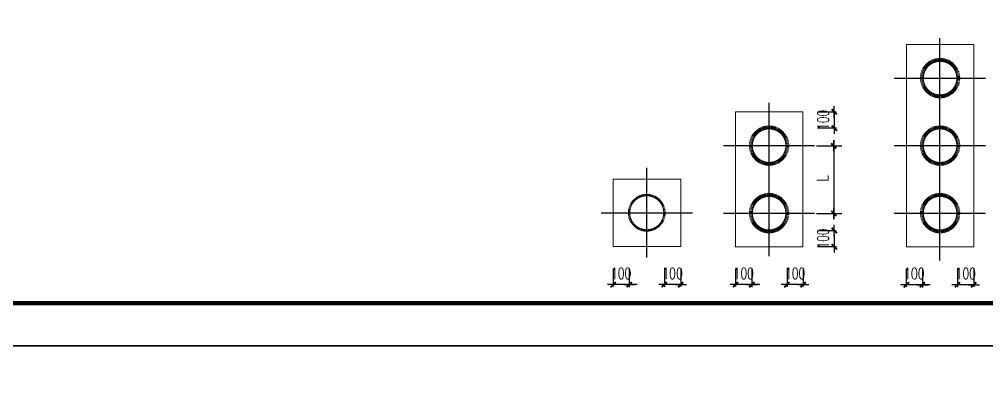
# Model space of a CAD drawing. Extents: x 3002737 to 4077523, y -995787 to -7267.
# Drawn here: x 3041366 to 3064054, y -758908 to -750526 of the extents above; entities that cross this region are included whole.
import ezdxf
from ezdxf.xclip import XClip

# ---------------------------------------------------------------- set-up
doc = ezdxf.new("R2010")
doc.units = 0
doc.header["$LTSCALE"] = 1000
doc.header["$MEASUREMENT"] = 0
doc.header["$XCLIPFRAME"] = 2
for name, pattern in [('CENTER', [50.8, 31.75, -6.35, 6.35, -6.35]), ('CONTINOUS', [0]), ('DOTE', [2.42, 2, -0.2, 0.02, -0.2])]:
    doc.linetypes.add(name, pattern=pattern)
doc.layers.get('0').update_dxf_attribs({"linetype": 'CONTINUOUS'})
doc.layers.get('Defpoints').update_dxf_attribs({"linetype": 'CONTINUOUS'})
for name, color, linetype in [('!!电气', 1, 'CONTINUOUS'), ('EQUIP', 3, 'CONTINUOUS'), ('人防尺寸', 8, 'CONTINUOUS'), ('照明平面导线层', 3, 'CONTINUOUS'), ('照明平面设备层', 2, 'CONTINUOUS')]:
    doc.layers.add(name, color=color, linetype=linetype)
for name, color, linetype, lineweight in [('DOTE', 19, 'DOTE', 9), ('PUB_TEXT', 7, 'CONTINUOUS', 20), ('图框', 147, 'CONTINUOUS', 20)]:
    doc.layers.add(name, color=color, linetype=linetype, lineweight=lineweight)
doc.layers.add('yichutu', color=7, linetype='CONTINUOUS', true_color=0xffffff, plot=False)
doc.styles.add('DIM_FONT', font='SIMPLEX', dxfattribs={"width": 0.7, "bigfont": 'GBCBIG'})

# ---------------------------------------------------------------- blocks, each defined once
blk = doc.blocks.new('A$C74D73064')
at = {"layer": 'DOTE', "color": 252}
for p, q in [((105680, 54519), (105680, 8149)), ((111130, 54519), (111130, 8149))]:
    blk.add_line(p, q, dxfattribs=at)
blk = doc.blocks.new('A$C1984283D')
ref = blk.add_blockref('A$C74D73064', (-94911, 6891))
XClip(ref).set_block_clipping_path([(104713.0339338902, 10073.5896271096), (158713.0208014316, 29573.5896259328)])
blk = doc.blocks.new('_DIMX')
blk.add_line((-150, 0), (150, 0))
at = {"const_width": 50}
blk.add_lwpolyline([(-70, -70), (70, 70)], dxfattribs=at)

msp = doc.modelspace()

# ---------------------------------------------------------------- linework, layer by layer
at = {"color": 0, "linetype": 'ByBlock'}
for p, q in [((3060480.8, -752694.4), (3060480.8, -753208.7)), ((3060468.3, -753480.1), (3060468.3, -755078.8)), ((3055857.3, -756749.3), (3055294.1, -756749.3)), ((3056877, -756749.3), (3056362.7, -756749.3)), ((3058730.8, -756749.3), (3058167.6, -756749.3)), ((3059750.4, -756749.3), (3059236.2, -756749.3)), ((3062732.2, -756752.7), (3062169, -756752.7)), ((3063751.9, -756752.7), (3063237.6, -756752.7))]:
    msp.add_line(p, q, dxfattribs=at)
for p, q in [((3060468.3, -753362.3), (3060468.3, -753626.3)), ((3060468.3, -754947.7), (3060468.3, -755211.7))]:
    msp.add_line(p, q)
at = {"const_width": 44}
for points in [[(3060406.7, -753432.7), (3060529.9, -753555.9)], [(3060406.7, -755018.1), (3060529.9, -755141.3)]]:
    msp.add_lwpolyline(points, dxfattribs=at)
at = {"layer": 'Defpoints', "color": 0, "linetype": 'ByBlock'}
for p in [(3060413.9, -752693.5), (3060468.3, -753494.3), (3060531.2, -753494.3), (3060531.2, -753494.3), (3060468.3, -755079.7), (3060531.2, -755079.7), (3060531.2, -755079.7), (3055293.2, -756682.4), (3055293.2, -756749.3), (3056085.1, -756682.4), (3056085.1, -756682.4), (3056085.1, -756749.3), (3056877.8, -756682.4), (3058166.7, -756682.4), (3058166.7, -756749.3), (3058958.6, -756682.4), (3058958.6, -756682.4), (3058958.6, -756749.3), (3059751.3, -756682.4), (3062168.1, -756685.8), (3062168.1, -756752.7), (3062960, -756685.8), (3062960, -756685.8), (3062960, -756752.7), (3063752.7, -756685.8)]:
    msp.add_point(p, dxfattribs=at)
at = {"layer": 'PUB_TEXT', "color": 7}
for p, q in [((3063754.8, -751113.1), (3062170.9, -751113.1)), ((3062170.9, -751113.1), (3062170.9, -755864.6)), ((3063754.8, -755864.6), (3063754.8, -751113.1)), ((3062640.6, -751671.2), (3062581.5, -751628.2)), ((3062653.3, -751654.8), (3062596.5, -751608.8)), ((3062666.8, -751639.1), (3062612.5, -751590.2)), ((3062681.2, -751624.1), (3062629.5, -751572.4)), ((3062696.2, -751609.9), (3062647.3, -751555.5)), ((3062712, -751596.5), (3062666, -751539.6)), ((3062728.5, -751583.9), (3062685.6, -751524.8)), ((3062745.7, -751572.2), (3062705.8, -751510.9)), ((3062763.4, -751561.4), (3062726.8, -751498.1)), ((3062781.6, -751551.6), (3062748.4, -751486.5)), ((3062800.4, -751542.7), (3062770.6, -751476)), ((3062819.5, -751534.9), (3062793.3, -751466.6)), ((3062839.1, -751528), (3062816.5, -751458.5)), ((3062859, -751522.2), (3062840.1, -751451.6)), ((3062879.2, -751517.4), (3062864, -751445.9)), ((3062899.6, -751513.7), (3062888.1, -751441.5)), ((3062920.1, -751511.1), (3062912.5, -751438.4)), ((3062940.8, -751509.5), (3062937, -751436.5)), ((3062961.5, -751509), (3062961.5, -751436)), ((3062982.2, -751509.7), (3062986.1, -751436.7)), ((3063002.9, -751511.4), (3063010.5, -751438.7)), ((3063023.4, -751514.1), (3063034.9, -751441.9)), ((3063043.8, -751518), (3063059, -751446.5)), ((3063064, -751522.9), (3063082.9, -751452.3)), ((3063083.8, -751528.8), (3063106.4, -751459.3)), ((3063103.3, -751535.8), (3063129.5, -751467.6)), ((3063122.5, -751543.8), (3063152.2, -751477)), ((3063141.1, -751552.8), (3063174.3, -751487.7)), ((3063159.3, -751562.8), (3063195.9, -751499.5)), ((3063177, -751573.6), (3063216.8, -751512.3)), ((3063194, -751585.4), (3063237, -751526.3)), ((3063210.4, -751598.1), (3063256.4, -751541.3)), ((3063226.1, -751611.6), (3063275, -751557.3)), ((3063241.1, -751626), (3063292.8, -751574.3)), ((3063255.3, -751641), (3063309.7, -751592.1)), ((3063268.7, -751656.8), (3063325.6, -751610.8)), ((3063281.3, -751673.3), (3063340.4, -751630.4)), ((3062566.5, -751862.3), (3062493.9, -751854.7)), ((3062569.3, -751841.8), (3062497.1, -751830.3)), ((3062573.2, -751821.4), (3062501.7, -751806.2)), ((3062578.1, -751801.2), (3062507.5, -751782.3)), ((3062584, -751781.4), (3062514.5, -751758.8)), ((3062591, -751761.9), (3062522.8, -751735.7)), ((3062599, -751742.7), (3062532.2, -751713)), ((3062608, -751724.1), (3062542.9, -751690.9)), ((3062618, -751705.9), (3062554.7, -751669.3)), ((3062628.8, -751688.2), (3062567.5, -751648.4)), ((3063293, -751690.5), (3063354.3, -751650.6)), ((3063303.8, -751708.2), (3063367.1, -751671.6)), ((3063313.6, -751726.4), (3063378.7, -751693.2)), ((3063322.5, -751745.2), (3063389.2, -751715.4)), ((3063330.3, -751764.3), (3063398.6, -751738.1)), ((3063337.2, -751783.9), (3063406.7, -751761.3)), ((3063343, -751803.8), (3063413.6, -751784.9)), ((3063347.8, -751824), (3063419.3, -751808.8)), ((3063351.5, -751844.4), (3063423.7, -751832.9)), ((3063354.1, -751864.9), (3063426.8, -751857.3)), ((3062564.2, -751903.7), (3062491.1, -751903.7)), ((3062564.7, -751924.4), (3062491.7, -751928.2)), ((3062564.9, -751883), (3062491.9, -751879.1)), ((3062566.3, -751945.1), (3062493.6, -751952.7)), ((3062568.9, -751965.6), (3062496.7, -751977.1)), ((3062572.6, -751986), (3062501.1, -752001.2)), ((3062577.4, -752006.2), (3062506.8, -752025.1)), ((3062583.2, -752026.1), (3062513.7, -752048.7)), ((3062590.1, -752045.7), (3062521.8, -752071.9)), ((3062597.9, -752064.8), (3062531.2, -752094.6)), ((3062606.8, -752083.6), (3062541.7, -752116.8)), ((3063321.4, -752067.3), (3063388.2, -752097)), ((3063329.4, -752048.1), (3063397.6, -752074.3)), ((3063336.4, -752028.6), (3063405.9, -752051.2)), ((3063342.3, -752008.8), (3063412.9, -752027.7)), ((3063347.2, -751988.6), (3063418.7, -752003.8)), ((3063351.1, -751968.2), (3063423.3, -751979.7)), ((3063353.8, -751947.7), (3063426.5, -751955.3)), ((3063355.5, -751927), (3063428.5, -751930.9)), ((3063355.7, -751885.6), (3063428.7, -751881.8)), ((3063356.2, -751906.3), (3063429.2, -751906.3)), ((3062616.6, -752101.8), (3062553.3, -752138.4)), ((3062627.4, -752119.5), (3062566.1, -752159.4)), ((3062639.1, -752136.7), (3062580, -752179.6)), ((3062651.6, -752153.2), (3062594.8, -752199.2)), ((3062665.1, -752169), (3062610.7, -752217.9)), ((3062679.3, -752184), (3062627.6, -752235.7)), ((3062694.3, -752198.4), (3062645.4, -752252.7)), ((3062710, -752211.9), (3062664, -752268.7)), ((3062726.4, -752224.6), (3062683.4, -752283.7)), ((3062743.4, -752236.4), (3062703.6, -752297.7)), ((3062761.1, -752247.2), (3062724.5, -752310.5)), ((3062779.3, -752257.2), (3062746.1, -752322.3)), ((3062797.9, -752266.2), (3062768.2, -752333)), ((3062817.1, -752274.2), (3062790.9, -752342.4)), ((3062836.6, -752281.2), (3062814, -752350.7)), ((3062856.4, -752287.1), (3062837.5, -752357.7)), ((3062876.6, -752292), (3062861.4, -752363.5)), ((3062896.9, -752295.9), (3062885.5, -752368.1)), ((3062917.5, -752298.7), (3062909.9, -752371.3)), ((3062938.2, -752300.3), (3062934.3, -752373.3)), ((3062958.9, -752301), (3062958.9, -752374.1)), ((3062979.6, -752300.5), (3062983.4, -752373.5)), ((3063000.3, -752298.9), (3063007.9, -752371.6)), ((3063020.8, -752296.3), (3063032.3, -752368.5)), ((3063041.2, -752292.6), (3063056.4, -752364.1)), ((3063061.4, -752287.8), (3063080.3, -752358.4)), ((3063081.3, -752282), (3063103.9, -752351.5)), ((3063100.9, -752275.1), (3063127.1, -752343.4)), ((3063120, -752267.3), (3063149.8, -752334)), ((3063138.8, -752258.4), (3063172, -752323.5)), ((3063157, -752248.6), (3063193.6, -752311.9)), ((3063174.7, -752237.8), (3063214.6, -752299.1)), ((3063191.9, -752226.1), (3063234.8, -752285.2)), ((3063208.4, -752213.6), (3063254.4, -752270.4)), ((3063224.2, -752200.1), (3063273.1, -752254.5)), ((3063239.2, -752185.9), (3063290.9, -752237.6)), ((3063253.6, -752170.9), (3063307.9, -752219.8)), ((3063267.1, -752155.2), (3063323.9, -752201.2)), ((3063279.8, -752138.8), (3063338.9, -752181.8)), ((3063291.6, -752121.8), (3063352.9, -752161.6)), ((3063302.4, -752104.1), (3063365.7, -752140.7)), ((3063312.4, -752085.9), (3063377.5, -752119.1)), ((3059744.7, -752698.5), (3058160.9, -752698.5)), ((3058160.9, -752698.5), (3058160.9, -755864.6)), ((3059744.7, -755864.6), (3059744.7, -752698.5)), ((3058630.6, -753255), (3058571.5, -753212.1)), ((3058643.3, -753238.6), (3058586.5, -753192.6)), ((3058656.8, -753222.9), (3058602.5, -753174)), ((3058671.1, -753207.9), (3058619.4, -753156.2)), ((3058686.2, -753193.7), (3058637.3, -753139.4)), ((3058702, -753180.3), (3058656, -753123.5)), ((3058718.5, -753167.7), (3058675.5, -753108.6)), ((3058735.6, -753156), (3058695.8, -753094.7)), ((3058753.3, -753145.3), (3058716.8, -753082)), ((3058771.6, -753135.4), (3058738.4, -753070.3)), ((3058790.3, -753126.6), (3058760.6, -753059.8)), ((3058809.5, -753118.7), (3058783.3, -753050.5)), ((3058829, -753111.8), (3058806.5, -753042.3)), ((3058848.9, -753106), (3058830, -753035.4)), ((3058869.1, -753101.3), (3058853.9, -753029.8)), ((3058889.5, -753097.5), (3058878.1, -753025.4)), ((3058910.1, -753094.9), (3058902.4, -753022.2)), ((3058930.7, -753093.4), (3058926.9, -753020.4)), ((3058951.5, -753092.9), (3058951.5, -753019.8)), ((3058972.2, -753093.5), (3058976, -753020.5)), ((3058992.9, -753095.2), (3059000.5, -753022.5)), ((3059013.4, -753098), (3059024.8, -753025.8)), ((3059033.8, -753101.8), (3059049, -753030.3)), ((3059053.9, -753106.7), (3059072.8, -753036.1)), ((3059073.8, -753112.7), (3059096.4, -753043.2)), ((3059093.3, -753119.7), (3059119.5, -753051.4)), ((3059112.4, -753127.6), (3059142.1, -753060.9)), ((3059131.1, -753136.6), (3059164.3, -753071.5)), ((3059149.3, -753146.6), (3059185.8, -753083.3)), ((3059166.9, -753157.5), (3059206.7, -753096.2)), ((3059184, -753169.3), (3059226.9, -753110.1)), ((3059200.4, -753182), (3059246.4, -753125.1)), ((3059216.1, -753195.5), (3059265, -753141.1)), ((3059231.1, -753209.8), (3059282.8, -753158.1)), ((3059245.3, -753224.9), (3059299.6, -753176)), ((3059258.7, -753240.7), (3059315.5, -753194.7)), ((3059271.3, -753257.2), (3059330.4, -753214.2)), ((3062640.6, -753255), (3062581.5, -753212.1)), ((3062653.3, -753238.6), (3062596.5, -753192.6)), ((3062666.8, -753222.9), (3062612.5, -753174)), ((3062681.1, -753207.9), (3062629.5, -753156.2)), ((3062696.2, -753193.7), (3062647.3, -753139.4)), ((3062712, -753180.3), (3062666, -753123.5)), ((3062728.5, -753167.7), (3062685.6, -753108.6)), ((3062745.7, -753156), (3062705.8, -753094.7)), ((3062763.4, -753145.3), (3062726.8, -753082)), ((3062781.6, -753135.4), (3062748.4, -753070.3)), ((3062800.4, -753126.6), (3062770.6, -753059.8)), ((3062819.5, -753118.7), (3062793.3, -753050.5)), ((3062839.1, -753111.9), (3062816.5, -753042.3)), ((3062859, -753106), (3062840.1, -753035.4)), ((3062879.2, -753101.3), (3062864, -753029.8)), ((3062899.6, -753097.5), (3062888.1, -753025.4)), ((3062920.1, -753094.9), (3062912.5, -753022.2)), ((3062940.8, -753093.4), (3062937, -753020.4)), ((3062961.5, -753092.9), (3062961.5, -753019.8)), ((3062982.2, -753093.5), (3062986.1, -753020.5)), ((3063002.9, -753095.2), (3063010.5, -753022.5)), ((3063023.4, -753098), (3063034.9, -753025.8)), ((3063043.8, -753101.8), (3063059, -753030.3)), ((3063064, -753106.7), (3063082.9, -753036.1)), ((3063083.8, -753112.7), (3063106.4, -753043.2)), ((3063103.3, -753119.7), (3063129.5, -753051.4)), ((3063122.5, -753127.7), (3063152.2, -753060.9)), ((3063141.1, -753136.6), (3063174.3, -753071.5)), ((3063159.3, -753146.6), (3063195.9, -753083.3)), ((3063177, -753157.5), (3063216.8, -753096.2)), ((3063194, -753169.3), (3063237, -753110.1)), ((3063210.4, -753182), (3063256.4, -753125.2)), ((3063226.1, -753195.5), (3063275, -753141.2)), ((3063241.1, -753209.8), (3063292.8, -753158.1)), ((3063255.3, -753224.9), (3063309.7, -753176)), ((3063268.7, -753240.7), (3063325.6, -753194.7)), ((3063281.3, -753257.2), (3063340.4, -753214.2)), ((3058556.5, -753446.1), (3058483.8, -753438.5)), ((3058559.3, -753425.6), (3058487.1, -753414.2)), ((3058563.1, -753405.2), (3058491.6, -753390)), ((3058568, -753385.1), (3058497.4, -753366.2)), ((3058574, -753365.2), (3058504.5, -753342.6)), ((3058581, -753345.7), (3058512.7, -753319.5)), ((3058589, -753326.6), (3058522.2, -753296.8)), ((3058597.9, -753307.9), (3058532.8, -753274.7)), ((3058607.9, -753289.7), (3058544.6, -753253.2)), ((3058618.8, -753272.1), (3058557.5, -753232.3)), ((3059282.9, -753274.3), (3059344.2, -753234.5)), ((3059293.7, -753292), (3059357, -753255.5)), ((3059303.5, -753310.3), (3059368.7, -753277.1)), ((3059312.4, -753329), (3059379.2, -753299.3)), ((3059320.3, -753348.2), (3059388.5, -753322)), ((3059327.1, -753367.7), (3059396.6, -753345.1)), ((3059333, -753387.6), (3059403.6, -753368.7)), ((3059337.7, -753407.8), (3059409.2, -753392.6)), ((3059341.4, -753428.2), (3059413.6, -753416.8)), ((3059344.1, -753448.8), (3059416.8, -753441.1)), ((3062566.5, -753446.1), (3062493.9, -753438.5)), ((3062569.3, -753425.6), (3062497.1, -753414.2)), ((3062573.2, -753405.2), (3062501.7, -753390)), ((3062578.1, -753385.1), (3062507.5, -753366.2)), ((3062584, -753365.2), (3062514.5, -753342.6)), ((3062591, -753345.7), (3062522.8, -753319.5)), ((3062599, -753326.6), (3062532.2, -753296.8)), ((3062608, -753307.9), (3062542.9, -753274.7)), ((3062618, -753289.7), (3062554.6, -753253.2)), ((3062628.8, -753272.1), (3062567.5, -753232.3)), ((3063293, -753274.3), (3063354.3, -753234.5)), ((3063303.8, -753292), (3063367.1, -753255.5)), ((3063313.6, -753310.3), (3063378.7, -753277.1)), ((3063322.5, -753329), (3063389.2, -753299.3)), ((3063330.3, -753348.2), (3063398.6, -753322)), ((3063337.2, -753367.7), (3063406.7, -753345.2)), ((3063343, -753387.6), (3063413.6, -753368.7)), ((3063347.8, -753407.8), (3063419.3, -753392.6)), ((3063351.5, -753428.2), (3063423.7, -753416.8)), ((3063354.1, -753448.8), (3063426.8, -753441.1)), ((3058554.2, -753487.5), (3058481.1, -753487.5)), ((3058554.7, -753508.2), (3058481.7, -753512.1)), ((3058554.8, -753466.8), (3058481.8, -753463)), ((3058556.2, -753528.9), (3058483.5, -753536.5)), ((3058558.9, -753549.5), (3058486.7, -753560.9)), ((3058562.6, -753569.9), (3058491.1, -753585.1)), ((3058567.3, -753590), (3058496.7, -753609)), ((3058573.2, -753609.9), (3058503.6, -753632.5)), ((3058580, -753629.5), (3058511.8, -753655.7)), ((3058587.9, -753648.7), (3058521.1, -753678.4)), ((3058596.7, -753667.4), (3058531.6, -753700.6)), ((3059302.3, -753669.8), (3059367.5, -753703)), ((3059311.3, -753651.1), (3059378.1, -753680.8)), ((3059319.3, -753632), (3059387.6, -753658.2)), ((3059326.3, -753612.5), (3059395.8, -753635)), ((3059332.3, -753592.6), (3059402.9, -753611.5)), ((3059337.2, -753572.5), (3059408.7, -753587.7)), ((3059341, -753552.1), (3059413.2, -753563.5)), ((3059343.8, -753531.5), (3059416.5, -753539.2)), ((3059345.5, -753510.9), (3059418.5, -753514.7)), ((3059345.6, -753469.4), (3059418.6, -753465.6)), ((3059346.1, -753490.2), (3059419.2, -753490.2)), ((3062564.2, -753487.5), (3062491.1, -753487.5)), ((3062564.7, -753508.2), (3062491.7, -753512.1)), ((3062564.9, -753466.8), (3062491.9, -753463)), ((3062566.3, -753528.9), (3062493.6, -753536.5)), ((3062568.9, -753549.5), (3062496.7, -753560.9)), ((3062572.6, -753569.9), (3062501.1, -753585.1)), ((3062577.4, -753590), (3062506.8, -753609)), ((3062583.2, -753609.9), (3062513.7, -753632.5)), ((3062590.1, -753629.5), (3062521.8, -753655.7)), ((3062597.9, -753648.7), (3062531.2, -753678.4)), ((3062606.8, -753667.4), (3062541.7, -753700.6)), ((3063312.4, -753669.8), (3063377.5, -753703)), ((3063321.4, -753651.1), (3063388.2, -753680.8)), ((3063329.4, -753632), (3063397.6, -753658.2)), ((3063336.4, -753612.5), (3063405.9, -753635)), ((3063342.3, -753592.6), (3063412.9, -753611.5)), ((3063347.2, -753572.5), (3063418.7, -753587.7)), ((3063351.1, -753552.1), (3063423.3, -753563.5)), ((3063353.8, -753531.5), (3063426.5, -753539.2)), ((3063355.5, -753510.9), (3063428.5, -753514.7)), ((3063355.7, -753469.4), (3063428.7, -753465.6)), ((3063356.2, -753490.2), (3063429.2, -753490.2)), ((3058606.6, -753685.7), (3058543.3, -753722.2)), ((3058617.3, -753703.4), (3058556, -753743.2)), ((3058629, -753720.5), (3058569.9, -753763.5)), ((3058641.6, -753737), (3058584.8, -753783)), ((3058655, -753752.8), (3058600.7, -753801.7)), ((3058669.2, -753767.9), (3058617.5, -753819.6)), ((3058684.2, -753782.2), (3058635.3, -753836.5)), ((3058699.9, -753795.7), (3058653.9, -753852.5)), ((3058716.3, -753808.4), (3058673.4, -753867.5)), ((3058733.4, -753820.2), (3058693.6, -753881.5)), ((3058751, -753831.1), (3058714.5, -753894.4)), ((3058769.2, -753841), (3058736, -753906.2)), ((3058787.9, -753850), (3058758.2, -753916.8)), ((3058807, -753858), (3058780.8, -753926.3)), ((3058826.5, -753865), (3058803.9, -753934.5)), ((3058846.4, -753871), (3058827.5, -753941.6)), ((3058866.5, -753875.9), (3058851.3, -753947.4)), ((3058886.9, -753879.7), (3058875.5, -753951.9)), ((3058907.4, -753882.5), (3058899.8, -753955.2)), ((3058928.1, -753884.2), (3058924.3, -753957.2)), ((3058948.8, -753884.8), (3058948.8, -753957.9)), ((3058969.5, -753884.3), (3058973.4, -753957.3)), ((3058990.2, -753882.8), (3058997.9, -753955.5)), ((3059010.8, -753880.1), (3059022.2, -753952.3)), ((3059031.2, -753876.4), (3059046.4, -753947.9)), ((3059051.3, -753871.6), (3059070.3, -753942.2)), ((3059071.2, -753865.8), (3059093.8, -753935.3)), ((3059090.8, -753859), (3059117, -753927.2)), ((3059110, -753851.1), (3059139.7, -753917.9)), ((3059128.7, -753842.2), (3059161.9, -753907.4)), ((3059147, -753832.4), (3059183.5, -753895.7)), ((3059164.7, -753821.6), (3059204.5, -753882.9)), ((3059181.8, -753809.9), (3059224.8, -753869.1)), ((3059198.3, -753797.4), (3059244.3, -753854.2)), ((3059214.1, -753784), (3059263, -753838.3)), ((3059229.2, -753769.8), (3059280.9, -753821.4)), ((3059243.5, -753754.8), (3059297.8, -753803.7)), ((3059257, -753739), (3059313.8, -753785)), ((3059269.7, -753722.6), (3059328.8, -753765.6)), ((3059281.5, -753705.6), (3059342.8, -753745.4)), ((3059292.4, -753688), (3059355.7, -753724.5)), ((3062616.6, -753685.7), (3062553.3, -753722.2)), ((3062627.4, -753703.4), (3062566.1, -753743.2)), ((3062639.1, -753720.5), (3062579.9, -753763.5)), ((3062651.6, -753737), (3062594.8, -753783)), ((3062665.1, -753752.8), (3062610.7, -753801.7)), ((3062679.3, -753767.9), (3062627.6, -753819.6)), ((3062694.3, -753782.2), (3062645.4, -753836.5)), ((3062710, -753795.7), (3062664, -753852.5)), ((3062726.4, -753808.4), (3062683.4, -753867.5)), ((3062743.4, -753820.2), (3062703.6, -753881.5)), ((3062761.1, -753831.1), (3062724.5, -753894.4)), ((3062779.3, -753841), (3062746.1, -753906.2)), ((3062797.9, -753850), (3062768.2, -753916.8)), ((3062817.1, -753858), (3062790.9, -753926.3)), ((3062836.6, -753865), (3062814, -753934.5)), ((3062856.4, -753871), (3062837.5, -753941.6)), ((3062876.6, -753875.9), (3062861.4, -753947.4)), ((3062896.9, -753879.7), (3062885.5, -753951.9)), ((3062917.5, -753882.5), (3062909.9, -753955.2)), ((3062938.2, -753884.2), (3062934.3, -753957.2)), ((3062958.9, -753884.8), (3062958.9, -753957.9)), ((3062979.6, -753884.3), (3062983.4, -753957.3)), ((3063000.3, -753882.8), (3063007.9, -753955.5)), ((3063020.8, -753880.1), (3063032.3, -753952.3)), ((3063041.2, -753876.4), (3063056.4, -753947.9)), ((3063061.4, -753871.6), (3063080.3, -753942.2)), ((3063081.3, -753865.8), (3063103.9, -753935.3)), ((3063100.9, -753859), (3063127.1, -753927.2)), ((3063120, -753851.1), (3063149.8, -753917.9)), ((3063138.8, -753842.2), (3063172, -753907.4)), ((3063157, -753832.4), (3063193.6, -753895.7)), ((3063174.7, -753821.6), (3063214.6, -753882.9)), ((3063191.9, -753810), (3063234.8, -753869.1)), ((3063208.4, -753797.4), (3063254.4, -753854.2)), ((3063224.2, -753784), (3063273.1, -753838.3)), ((3063239.2, -753769.8), (3063290.9, -753821.4)), ((3063253.6, -753754.8), (3063307.9, -753803.7)), ((3063267.1, -753739.1), (3063323.9, -753785)), ((3063279.8, -753722.6), (3063338.9, -753765.6)), ((3063291.6, -753705.6), (3063352.9, -753745.4)), ((3063302.4, -753688), (3063365.7, -753724.5)), ((3055293.3, -755857.2), (3055293.3, -754273.4)), ((3055293.3, -754273.4), (3056877.1, -754273.4)), ((3056877.1, -755857.2), (3056877.1, -754273.4)), ((3055763.5, -754827.9), (3055728.5, -754802.5)), ((3055776.3, -754811.6), (3055742.7, -754784.4)), ((3055789.9, -754795.9), (3055757.7, -754767)), ((3055804.3, -754781), (3055773.7, -754750.4)), ((3055819.4, -754766.9), (3055790.5, -754734.7)), ((3055835.3, -754753.6), (3055808.1, -754719.9)), ((3055851.8, -754741.1), (3055826.4, -754706.1)), ((3055869, -754729.5), (3055845.5, -754693.2)), ((3055886.8, -754718.8), (3055865.2, -754681.3)), ((3055905.1, -754709), (3055885.5, -754670.5)), ((3055923.9, -754700.3), (3055906.3, -754660.8)), ((3055943.1, -754692.5), (3055927.6, -754652.1)), ((3055962.7, -754685.7), (3055949.3, -754644.6)), ((3055982.6, -754680), (3055971.4, -754638.2)), ((3056002.8, -754675.3), (3055993.8, -754633)), ((3056023.2, -754671.7), (3056016.5, -754629)), ((3056043.8, -754669.2), (3056039.3, -754626.2)), ((3056064.5, -754667.7), (3056062.2, -754624.5)), ((3056085.2, -754667.4), (3056085.2, -754624.1)), ((3056126.6, -754669.9), (3056131.1, -754626.9)), ((3056147.1, -754672.8), (3056153.9, -754630)), ((3056167.5, -754676.7), (3056176.5, -754634.4)), ((3056187.6, -754681.7), (3056198.8, -754639.9)), ((3056207.4, -754687.8), (3056220.8, -754646.6)), ((3056226.9, -754694.8), (3056242.4, -754654.5)), ((3056246, -754702.9), (3056263.6, -754663.4)), ((3056264.6, -754712), (3056284.2, -754673.5)), ((3056282.7, -754722.1), (3056304.4, -754684.6)), ((3056300.3, -754733), (3056323.9, -754696.8)), ((3056317.3, -754744.9), (3056342.7, -754709.9)), ((3056333.7, -754757.7), (3056360.9, -754724.1)), ((3056349.3, -754771.3), (3056378.3, -754739.1)), ((3056364.2, -754785.7), (3056394.8, -754755.1)), ((3056378.4, -754800.8), (3056410.5, -754771.9)), ((3056391.7, -754816.7), (3056425.3, -754789.5)), ((3056404.2, -754833.2), (3056439.2, -754807.8)), ((3058630.6, -754838.9), (3058571.5, -754795.9)), ((3058643.3, -754822.5), (3058586.5, -754776.5)), ((3058656.8, -754806.7), (3058602.5, -754757.8)), ((3058671.1, -754791.8), (3058619.4, -754740.1)), ((3058686.2, -754777.5), (3058637.3, -754723.2)), ((3058702, -754764.1), (3058656, -754707.3)), ((3058718.5, -754751.6), (3058675.5, -754692.4)), ((3058735.6, -754739.9), (3058695.8, -754678.6)), ((3058753.3, -754729.1), (3058716.8, -754665.8)), ((3058771.6, -754719.3), (3058738.4, -754654.1)), ((3058790.3, -754710.4), (3058760.6, -754643.6)), ((3058809.5, -754702.5), (3058783.3, -754634.3)), ((3058829, -754695.7), (3058806.5, -754626.2)), ((3058848.9, -754689.9), (3058830, -754619.3)), ((3058869.1, -754685.1), (3058853.9, -754613.6)), ((3058889.5, -754681.4), (3058878.1, -754609.2)), ((3058910.1, -754678.7), (3058902.4, -754606.1)), ((3058930.7, -754677.2), (3058926.9, -754604.2)), ((3058951.5, -754676.7), (3058951.5, -754603.6)), ((3058972.2, -754677.3), (3058976, -754604.3)), ((3058992.9, -754679), (3059000.5, -754606.3)), ((3059013.4, -754681.8), (3059024.8, -754609.6)), ((3059033.8, -754685.6), (3059049, -754614.1)), ((3059053.9, -754690.5), (3059072.8, -754619.9)), ((3059073.8, -754696.5), (3059096.3, -754627)), ((3059093.3, -754703.5), (3059119.5, -754635.2)), ((3059112.4, -754711.5), (3059142.1, -754644.7)), ((3059131.1, -754720.5), (3059164.3, -754655.3)), ((3059149.3, -754730.4), (3059185.8, -754667.1)), ((3059166.9, -754741.3), (3059206.7, -754680)), ((3059184, -754753.1), (3059226.9, -754694)), ((3059200.4, -754765.8), (3059246.4, -754709)), ((3059216.1, -754779.3), (3059265, -754725)), ((3059231.1, -754793.6), (3059282.8, -754741.9)), ((3059245.3, -754808.7), (3059299.6, -754759.8)), ((3059258.7, -754824.5), (3059315.5, -754778.5)), ((3059271.3, -754841), (3059330.4, -754798)), ((3062640.6, -754838.9), (3062581.5, -754795.9)), ((3062653.3, -754822.5), (3062596.5, -754776.5)), ((3062666.8, -754806.7), (3062612.5, -754757.8)), ((3062681.1, -754791.8), (3062629.5, -754740.1)), ((3062696.2, -754777.5), (3062647.3, -754723.2)), ((3062712, -754764.1), (3062666, -754707.3)), ((3062728.5, -754751.6), (3062685.6, -754692.4)), ((3062745.7, -754739.9), (3062705.8, -754678.6)), ((3062763.4, -754729.1), (3062726.8, -754665.8)), ((3062781.6, -754719.3), (3062748.4, -754654.1)), ((3062800.4, -754710.4), (3062770.6, -754643.6)), ((3062819.5, -754702.5), (3062793.3, -754634.3)), ((3062839.1, -754695.7), (3062816.5, -754626.2)), ((3062859, -754689.9), (3062840.1, -754619.3)), ((3062879.2, -754685.1), (3062864, -754613.6)), ((3062899.6, -754681.4), (3062888.1, -754609.2)), ((3062920.1, -754678.7), (3062912.5, -754606.1)), ((3062940.8, -754677.2), (3062937, -754604.2)), ((3062961.5, -754676.7), (3062961.5, -754603.6)), ((3062982.2, -754677.3), (3062986.1, -754604.3)), ((3063002.9, -754679), (3063010.5, -754606.3)), ((3063023.4, -754681.8), (3063034.9, -754609.6)), ((3063043.8, -754685.6), (3063059, -754614.1)), ((3063064, -754690.6), (3063082.9, -754619.9)), ((3063083.8, -754696.5), (3063106.4, -754627)), ((3063103.3, -754703.5), (3063129.5, -754635.3)), ((3063122.5, -754711.5), (3063152.2, -754644.7)), ((3063141.1, -754720.5), (3063174.3, -754655.3)), ((3063159.3, -754730.4), (3063195.9, -754667.1)), ((3063177, -754741.3), (3063216.8, -754680)), ((3063194, -754753.1), (3063237, -754694)), ((3063210.4, -754765.8), (3063256.4, -754709)), ((3063226.1, -754779.3), (3063275, -754725)), ((3063241.1, -754793.6), (3063292.8, -754741.9)), ((3063255.3, -754808.7), (3063309.7, -754759.8)), ((3063268.7, -754824.5), (3063325.6, -754778.5)), ((3063281.3, -754841), (3063340.4, -754798)), ((3055688.5, -755018.7), (3055645.5, -755014.2)), ((3055691.4, -754998.1), (3055648.6, -754991.4)), ((3055695.3, -754977.8), (3055653, -754968.8)), ((3055700.3, -754957.7), (3055658.5, -754946.5)), ((3055706.4, -754937.9), (3055665.2, -754924.5)), ((3055713.5, -754918.4), (3055673.1, -754902.9)), ((3055721.5, -754899.3), (3055682, -754881.7)), ((3055730.6, -754880.6), (3055692.1, -754861)), ((3055740.7, -754862.5), (3055703.2, -754840.9)), ((3055751.6, -754844.9), (3055715.4, -754821.4)), ((3056415.8, -754850.4), (3056452.1, -754826.9)), ((3056426.5, -754868.2), (3056463.9, -754846.6)), ((3056436.2, -754886.5), (3056474.8, -754866.8)), ((3056445, -754905.3), (3056484.5, -754887.7)), ((3056452.8, -754924.5), (3056493.1, -754909)), ((3056459.5, -754944.1), (3056500.7, -754930.7)), ((3056465.2, -754964), (3056507, -754952.8)), ((3056469.9, -754984.2), (3056512.2, -754975.2)), ((3056473.5, -755004.6), (3056516.2, -754997.8)), ((3056476.1, -755025.2), (3056519.1, -755020.7)), ((3058556.5, -755030), (3058483.8, -755022.3)), ((3058559.3, -755009.4), (3058487.1, -754998)), ((3058563.1, -754989.1), (3058491.6, -754973.9)), ((3058568, -754968.9), (3058497.4, -754950)), ((3058574, -754949.1), (3058504.5, -754926.5)), ((3058581, -754929.5), (3058512.7, -754903.3)), ((3058589, -754910.4), (3058522.2, -754880.7)), ((3058597.9, -754891.7), (3058532.8, -754858.5)), ((3058607.9, -754873.5), (3058544.6, -754837)), ((3058618.8, -754855.9), (3058557.5, -754816.1)), ((3059282.9, -754858.1), (3059344.2, -754818.3)), ((3059293.7, -754875.8), (3059357, -754839.3)), ((3059303.5, -754894.1), (3059368.7, -754860.9)), ((3059312.4, -754912.8), (3059379.2, -754883.1)), ((3059320.3, -754932), (3059388.5, -754905.8)), ((3059327.1, -754951.6), (3059396.6, -754929)), ((3059333, -754971.5), (3059403.6, -754952.6)), ((3059337.7, -754991.6), (3059409.2, -754976.4)), ((3059341.4, -755012), (3059413.6, -755000.6)), ((3059344.1, -755032.6), (3059416.8, -755025)), ((3062566.5, -755030), (3062493.9, -755022.3)), ((3062569.3, -755009.4), (3062497.1, -754998)), ((3062573.2, -754989.1), (3062501.7, -754973.9)), ((3062578.1, -754968.9), (3062507.5, -754950)), ((3062584, -754949.1), (3062514.5, -754926.5)), ((3062591, -754929.5), (3062522.8, -754903.3)), ((3062599, -754910.4), (3062532.2, -754880.7)), ((3062608, -754891.7), (3062542.9, -754858.6)), ((3062617.9, -754873.5), (3062554.6, -754837)), ((3062628.8, -754855.9), (3062567.5, -754816.1)), ((3063293, -754858.1), (3063354.3, -754818.3)), ((3063303.8, -754875.8), (3063367.1, -754839.3)), ((3063313.6, -754894.1), (3063378.7, -754860.9)), ((3063322.5, -754912.8), (3063389.2, -754883.1)), ((3063330.3, -754932), (3063398.6, -754905.8)), ((3063337.2, -754951.6), (3063406.7, -754929)), ((3063343, -754971.5), (3063413.6, -754952.6)), ((3063347.8, -754991.6), (3063419.3, -754976.4)), ((3063351.5, -755012), (3063423.7, -755000.6)), ((3063354.1, -755032.6), (3063426.8, -755025)), ((3055686, -755060), (3055642.7, -755060)), ((3055686.4, -755080.8), (3055643.2, -755083)), ((3055686.7, -755039.3), (3055643.5, -755037.1)), ((3055687.8, -755101.5), (3055644.8, -755106)), ((3055690.3, -755122), (3055647.6, -755128.8)), ((3055694, -755142.4), (3055651.6, -755151.4)), ((3055698.6, -755162.6), (3055656.8, -755173.8)), ((3055704.4, -755182.6), (3055663.2, -755195.9)), ((3055711.1, -755202.2), (3055670.7, -755217.7)), ((3055718.9, -755221.4), (3055679.4, -755239)), ((3055727.7, -755240.2), (3055689.1, -755259.8)), ((3055737.4, -755258.5), (3055699.9, -755280.1)), ((3056433.2, -755246), (3056471.8, -755265.6)), ((3056442.3, -755227.4), (3056481.8, -755245)), ((3056450.4, -755208.3), (3056490.8, -755223.8)), ((3056457.5, -755188.8), (3056498.6, -755202.2)), ((3056463.5, -755169), (3056505.3, -755180.2)), ((3056468.5, -755148.8), (3056510.9, -755157.8)), ((3056472.5, -755128.5), (3056515.2, -755135.3)), ((3056475.4, -755108), (3056518.4, -755112.5)), ((3056477.2, -755087.3), (3056520.4, -755089.6)), ((3056477.5, -755045.9), (3056520.7, -755043.6)), ((3056477.9, -755066.6), (3056521.1, -755066.6)), ((3058554.2, -755071.3), (3058481.1, -755071.3)), ((3058554.7, -755092.1), (3058481.7, -755095.9)), ((3058554.8, -755050.6), (3058481.8, -755046.8)), ((3058556.2, -755112.7), (3058483.5, -755120.4)), ((3058558.9, -755133.3), (3058486.7, -755144.7)), ((3058562.6, -755153.7), (3058491.1, -755168.9)), ((3058567.3, -755173.9), (3058496.7, -755192.8)), ((3058573.2, -755193.8), (3058503.6, -755216.4)), ((3058580, -755213.3), (3058511.8, -755239.5)), ((3058587.9, -755232.5), (3058521.1, -755262.2)), ((3058596.7, -755251.3), (3058531.6, -755284.4)), ((3059302.3, -755253.6), (3059367.5, -755286.8)), ((3059311.3, -755234.9), (3059378.1, -755264.7)), ((3059319.3, -755215.8), (3059387.6, -755242)), ((3059326.3, -755196.3), (3059395.8, -755218.9)), ((3059332.3, -755176.4), (3059402.9, -755195.3)), ((3059337.2, -755156.3), (3059408.7, -755171.5)), ((3059341, -755135.9), (3059413.2, -755147.4)), ((3059343.8, -755115.4), (3059416.5, -755123)), ((3059345.5, -755094.7), (3059418.5, -755098.5)), ((3059345.6, -755053.3), (3059418.6, -755049.4)), ((3059346.1, -755074), (3059419.2, -755074)), ((3062564.2, -755071.4), (3062491.1, -755071.4)), ((3062564.7, -755092.1), (3062491.7, -755095.9)), ((3062564.9, -755050.6), (3062491.9, -755046.8)), ((3062566.3, -755112.7), (3062493.6, -755120.4)), ((3062568.9, -755133.3), (3062496.7, -755144.7)), ((3062572.6, -755153.7), (3062501.1, -755168.9)), ((3062577.4, -755173.9), (3062506.8, -755192.8)), ((3062583.2, -755193.8), (3062513.7, -755216.4)), ((3062590.1, -755213.3), (3062521.8, -755239.5)), ((3062597.9, -755232.5), (3062531.2, -755262.2)), ((3062606.8, -755251.3), (3062541.7, -755284.4)), ((3063312.4, -755253.6), (3063377.5, -755286.8)), ((3063321.4, -755234.9), (3063388.2, -755264.7)), ((3063329.4, -755215.8), (3063397.6, -755242)), ((3063336.4, -755196.3), (3063405.9, -755218.9)), ((3063342.3, -755176.4), (3063412.9, -755195.4)), ((3063347.2, -755156.3), (3063418.7, -755171.5)), ((3063351.1, -755135.9), (3063423.3, -755147.4)), ((3063353.8, -755115.4), (3063426.5, -755123)), ((3063355.5, -755094.7), (3063428.5, -755098.5)), ((3063355.7, -755053.3), (3063428.7, -755049.4)), ((3063356.2, -755074), (3063429.2, -755074)), ((3055748.1, -755276.2), (3055711.8, -755299.8)), ((3055759.7, -755293.4), (3055724.7, -755318.8)), ((3055772.2, -755310), (3055738.5, -755337.2)), ((3055785.5, -755325.8), (3055753.3, -755354.8)), ((3055799.6, -755341), (3055769.1, -755371.6)), ((3055814.6, -755355.4), (3055785.6, -755387.5)), ((3055830.2, -755369), (3055803, -755402.6)), ((3055846.6, -755381.7), (3055821.1, -755416.7)), ((3055863.5, -755393.6), (3055840, -755429.9)), ((3055881.1, -755404.6), (3055859.5, -755442)), ((3055899.3, -755414.6), (3055879.6, -755453.2)), ((3055917.9, -755423.7), (3055900.3, -755463.2)), ((3055937, -755431.8), (3055921.5, -755472.2)), ((3055956.5, -755438.9), (3055943.1, -755480)), ((3055976.3, -755444.9), (3055965.1, -755486.7)), ((3055996.4, -755449.9), (3055987.4, -755492.2)), ((3056016.8, -755453.9), (3056010, -755496.6)), ((3056037.3, -755456.8), (3056032.8, -755499.8)), ((3056057.9, -755458.6), (3056055.7, -755501.8)), ((3056078.7, -755459.3), (3056078.7, -755502.5)), ((3056099.4, -755458.9), (3056101.6, -755502.1)), ((3056120.1, -755457.4), (3056124.6, -755500.5)), ((3056140.6, -755454.9), (3056147.4, -755497.6)), ((3056161.1, -755451.3), (3056170, -755493.6)), ((3056181.2, -755446.6), (3056192.4, -755488.4)), ((3056201.2, -755440.9), (3056214.5, -755482)), ((3056220.8, -755434.1), (3056236.3, -755474.5)), ((3056240, -755426.4), (3056257.6, -755465.9)), ((3056258.8, -755417.6), (3056278.4, -755456.1)), ((3056277.1, -755407.9), (3056298.7, -755445.3)), ((3056294.8, -755397.2), (3056318.4, -755433.5)), ((3056312, -755385.6), (3056337.4, -755420.6)), ((3056328.6, -755373.1), (3056355.8, -755406.7)), ((3056344.4, -755359.8), (3056373.4, -755391.9)), ((3056359.6, -755345.6), (3056390.2, -755376.2)), ((3056374, -755330.7), (3056406.1, -755359.6)), ((3056387.6, -755315), (3056421.2, -755342.3)), ((3056400.3, -755298.7), (3056435.3, -755324.1)), ((3056412.2, -755281.7), (3056448.5, -755305.3)), ((3056423.2, -755264.1), (3056460.7, -755285.8)), ((3058606.6, -755269.5), (3058543.3, -755306)), ((3058617.3, -755287.2), (3058556, -755327)), ((3058629, -755304.3), (3058569.9, -755347.3)), ((3058641.6, -755320.8), (3058584.8, -755366.8)), ((3058655, -755336.6), (3058600.7, -755385.5)), ((3058669.2, -755351.7), (3058617.5, -755403.4)), ((3058684.2, -755366), (3058635.3, -755420.4)), ((3058699.9, -755379.6), (3058653.9, -755436.4)), ((3058716.3, -755392.2), (3058673.4, -755451.4)), ((3058733.4, -755404), (3058693.6, -755465.3)), ((3058751, -755414.9), (3058714.5, -755478.2)), ((3058769.2, -755424.9), (3058736, -755490)), ((3058787.9, -755433.9), (3058758.2, -755500.6)), ((3058807, -755441.9), (3058780.8, -755510.1)), ((3058826.5, -755448.8), (3058803.9, -755518.4)), ((3058846.4, -755454.8), (3058827.5, -755525.4)), ((3058866.5, -755459.7), (3058851.3, -755531.2)), ((3058886.9, -755463.5), (3058875.5, -755535.7)), ((3058907.4, -755466.3), (3058899.8, -755539)), ((3058928.1, -755468), (3058924.3, -755541)), ((3058948.8, -755468.6), (3058948.8, -755541.7)), ((3058969.5, -755468.2), (3058973.4, -755541.1)), ((3058990.2, -755466.6), (3058997.9, -755539.3)), ((3059010.8, -755464), (3059022.2, -755536.2)), ((3059031.2, -755460.3), (3059046.4, -755531.7)), ((3059051.3, -755455.5), (3059070.3, -755526.1)), ((3059071.2, -755449.7), (3059093.8, -755519.2)), ((3059090.8, -755442.8), (3059117, -755511)), ((3059110, -755434.9), (3059139.7, -755501.7)), ((3059128.7, -755426.1), (3059161.9, -755491.2)), ((3059147, -755416.2), (3059183.5, -755479.5)), ((3059164.7, -755405.5), (3059204.5, -755466.8)), ((3059181.8, -755393.8), (3059224.8, -755452.9)), ((3059198.3, -755381.2), (3059244.3, -755438)), ((3059214.1, -755367.8), (3059263, -755422.1)), ((3059229.2, -755353.6), (3059280.9, -755405.3)), ((3059243.5, -755338.6), (3059297.8, -755387.5)), ((3059257, -755322.9), (3059313.8, -755368.9)), ((3059269.7, -755306.5), (3059328.8, -755349.4)), ((3059281.5, -755289.4), (3059342.8, -755329.2)), ((3059292.4, -755271.8), (3059355.7, -755308.3)), ((3062616.6, -755269.5), (3062553.3, -755306.1)), ((3062627.4, -755287.2), (3062566.1, -755327)), ((3062639.1, -755304.3), (3062579.9, -755347.3)), ((3062651.6, -755320.8), (3062594.8, -755366.8)), ((3062665.1, -755336.6), (3062610.7, -755385.5)), ((3062679.3, -755351.7), (3062627.6, -755403.4)), ((3062694.3, -755366), (3062645.4, -755420.4)), ((3062710, -755379.6), (3062664, -755436.4)), ((3062726.4, -755392.2), (3062683.4, -755451.4)), ((3062743.4, -755404), (3062703.6, -755465.3)), ((3062761.1, -755414.9), (3062724.5, -755478.2)), ((3062779.3, -755424.9), (3062746.1, -755490)), ((3062797.9, -755433.9), (3062768.2, -755500.6)), ((3062817.1, -755441.9), (3062790.9, -755510.1)), ((3062836.6, -755448.8), (3062814, -755518.4)), ((3062856.4, -755454.8), (3062837.5, -755525.4)), ((3062876.6, -755459.7), (3062861.4, -755531.2)), ((3062896.9, -755463.5), (3062885.5, -755535.7)), ((3062917.5, -755466.3), (3062909.9, -755539)), ((3062938.2, -755468), (3062934.3, -755541)), ((3062958.9, -755468.6), (3062958.9, -755541.7)), ((3062979.6, -755468.2), (3062983.4, -755541.2)), ((3063000.3, -755466.6), (3063007.9, -755539.3)), ((3063020.8, -755464), (3063032.3, -755536.2)), ((3063041.2, -755460.3), (3063056.4, -755531.8)), ((3063061.4, -755455.5), (3063080.3, -755526.1)), ((3063081.3, -755449.7), (3063103.9, -755519.2)), ((3063100.9, -755442.8), (3063127.1, -755511)), ((3063120, -755434.9), (3063149.8, -755501.7)), ((3063138.8, -755426.1), (3063172, -755491.2)), ((3063157, -755416.2), (3063193.6, -755479.5)), ((3063174.7, -755405.5), (3063214.5, -755466.8)), ((3063191.9, -755393.8), (3063234.8, -755452.9)), ((3063208.4, -755381.2), (3063254.4, -755438)), ((3063224.2, -755367.8), (3063273.1, -755422.1)), ((3063239.2, -755353.6), (3063290.9, -755405.3)), ((3063253.6, -755338.6), (3063307.9, -755387.5)), ((3063267.1, -755322.9), (3063323.9, -755368.9)), ((3063279.8, -755306.5), (3063338.9, -755349.4)), ((3063291.6, -755289.4), (3063352.9, -755329.2)), ((3063302.4, -755271.8), (3063365.7, -755308.3)), ((3055293.3, -755857.2), (3056877.1, -755857.2)), ((3058160.9, -755864.6), (3059744.7, -755864.6)), ((3062170.9, -755864.6), (3063754.8, -755864.6))]:
    msp.add_line(p, q, dxfattribs=at)
for points, const_width in [([(3062962.8, -751509, 1), (3062962.8, -752301, 1)], 27.7), ([(3062960.2, -751509, -1), (3062960.2, -752301, -1)], 27.7), ([(3058952.8, -753092.9, 1), (3058952.8, -753884.8, 1)], 27.7), ([(3058950.1, -753092.9, -1), (3058950.1, -753884.8, -1)], 27.7), ([(3062962.8, -753092.9, 1), (3062962.8, -753884.8, 1)], 27.7), ([(3062960.2, -753092.9, -1), (3062960.2, -753884.8, -1)], 27.7), ([(3056080.1, -755459.3, -1), (3056080.1, -754667.4, -1)], 19.8), ([(3056081.9, -755459.3, 1), (3056081.9, -754667.4, 1)], 19.8), ([(3058952.8, -754676.7, 1), (3058952.8, -755468.6, 1)], 27.7), ([(3058950.1, -754676.7, -1), (3058950.1, -755468.6, -1)], 27.7), ([(3062962.8, -754676.7, 1), (3062962.8, -755468.6, 1)], 27.7), ([(3062960.2, -754676.7, -1), (3062960.2, -755468.6, -1)], 27.7)]:
    msp.add_lwpolyline(points, format="xyb", dxfattribs=dict(at, const_width=const_width))
at = {"layer": 'PUB_TEXT', "color": 7, "const_width": 19.8}
msp.add_lwpolyline([(3056105.9, -754668.1), (3056108.2, -754624.9)], dxfattribs=at)
at = {"layer": 'yichutu', "color": 7, "true_color": 0xffffff}
for points in [[(3032735, -758186.6), (3032735, -698786.6), (3116835, -698786.6), (3116835, -758186.6)], [(3032735, -817586.6), (3032735, -758186.6), (3116835, -758186.6), (3116835, -817586.6)]]:
    msp.add_lwpolyline(points, close=True, dxfattribs=at)
at = {"layer": '人防尺寸', "linetype": 'CENTER'}
for p, q in [((3062956.2, -756180.6), (3062956.2, -750970.1)), ((3061888.2, -751905), (3064024.1, -751905)), ((3058952.8, -756084.3), (3058952.8, -752485.3)), ((3057878.2, -753488.8), (3060014.1, -753488.8)), ((3061888.2, -753488.8), (3064024.1, -753488.8)), ((3056085.2, -756113.6), (3056085.2, -754005.8)), ((3055013.9, -755065.3), (3057156.5, -755065.3)), ((3057878.2, -755072.7), (3060014.1, -755072.7)), ((3061888.2, -755072.7), (3064024.1, -755072.7))]:
    msp.add_line(p, q, dxfattribs=at)
at = {"layer": '人防尺寸'}
for p, q in [((3060101.6, -752693.8), (3060525.4, -752693.8)), ((3060060, -753494.5), (3060656.8, -753494.5)), ((3060060, -755079.9), (3060656.8, -755079.9)), ((3060101.6, -755479.4), (3060525.4, -755479.4)), ((3055292.9, -756370.1), (3055292.9, -756793.9)), ((3056877.5, -756370.1), (3056877.5, -756793.9)), ((3058166.3, -756370.1), (3058166.3, -756793.9)), ((3059751, -756370.1), (3059751, -756793.9)), ((3062167.8, -756373.5), (3062167.8, -756797.3)), ((3063752.4, -756373.5), (3063752.4, -756797.3))]:
    msp.add_line(p, q, dxfattribs=at)
at = {"layer": '图框'}
for points in [[(3032735, -698786.6), (3116835, -698786.6), (3116835, -758186.6), (3032735, -758186.6)], [(3032735, -698786.6), (3116835, -698786.6), (3116835, -758186.6), (3032735, -758186.6)], [(3032735, -758186.6), (3116835, -758186.6), (3116835, -817586.6), (3032735, -817586.6)], [(3032735, -758186.6), (3116835, -758186.6), (3116835, -817586.6), (3032735, -817586.6)]]:
    msp.add_lwpolyline(points, close=True, dxfattribs=at)
at = {"layer": '图框', "const_width": 100}
msp.add_lwpolyline([(3115835, -757186.6), (3115835, -699786.6), (3035235, -699786.6), (3035235, -757186.6)], close=True, dxfattribs=at)
at = {"layer": '照明平面导线层', "color": 0}
for p, q in [((3060089.1, -753072.7), (3060534.1, -753072.7)), ((3060089.1, -755858.3), (3060534.1, -755858.3)), ((3055670.5, -756368.3), (3055670.5, -756810.7)), ((3056498.7, -756357.6), (3056498.7, -756802.6)), ((3058543.9, -756368.3), (3058543.9, -756810.7)), ((3059372.1, -756357.6), (3059372.1, -756802.6)), ((3062545.4, -756371.8), (3062545.4, -756814.1)), ((3063373.6, -756361), (3063373.6, -756806))]:
    msp.add_line(p, q, dxfattribs=at)
at = {"layer": '照明平面设备层', "color": 0}
msp.add_line((3060480.2, -755569.8), (3060480.2, -755760.7), dxfattribs=at)

# ---------------------------------------------------------------- block references
at = {"layer": '!!电气'}
msp.add_blockref('A$C1984283D', (3035235, -816586.6), dxfattribs=at)
at = {"color": 0, "linetype": 'ByBlock'}
for p, xscale, yscale, zscale, rotation in [((3060480.8, -752693.5), 0.8799093295822535, 0.8799093295822535, 0.8799093295822535, 89.99995682177018), ((3060480.8, -753078.2), 0.8799093295822612, 0.8799093295822612, 0.8799093295822612, 269.9999563366216), ((3060468.3, -753494.3), 0.8799093295822535, 0.8799093295822535, 0.8799093295822535, 89.99995682177018), ((3060468.3, -755079.7), 0.8799093295822535, 0.8799093295822535, 0.8799093295822535, 89.99995682177018), ((3060480.8, -755479.1), 0.8799093295822535, 0.8799093295822535, 0.8799093295822535, 89.99995682177018), ((3060480.8, -755863.8), 0.8799093295822612, 0.8799093295822612, 0.8799093295822612, 269.9999563366216), ((3055293.2, -756749.3), 0.8799093291165965, 0.8799093291165965, 0.8799093291165965, 179.9999566095176), ((3055672.3, -756749.3), 0.8799093291165965, 0.8799093291165965, 0.8799093291165965, 179.9999566095176), ((3056493.1, -756749.3), 0.8799093291165965, 0.8799093291165965, 0.8799093291165965, 179.9999566095176), ((3058166.7, -756749.3), 0.8799093291165965, 0.8799093291165965, 0.8799093291165965, 179.9999566095176), ((3058545.7, -756749.3), 0.8799093291165965, 0.8799093291165965, 0.8799093291165965, 179.9999566095176), ((3059366.6, -756749.3), 0.8799093291165965, 0.8799093291165965, 0.8799093291165965, 179.9999566095176), ((3062168.1, -756752.7), 0.8799093291165965, 0.8799093291165965, 0.8799093291165965, 179.9999566095176), ((3062547.2, -756752.7), 0.8799093291165965, 0.8799093291165965, 0.8799093291165965, 179.9999566095176), ((3063368, -756752.7), 0.8799093291165965, 0.8799093291165965, 0.8799093291165965, 179.9999566095176)]:
    msp.add_blockref('_DIMX', p, dxfattribs=dict(at, xscale=xscale, yscale=yscale, zscale=zscale, rotation=rotation))
at = {"color": 0, "linetype": 'ByBlock', "xscale": 0.8799093291165965, "yscale": 0.8799093291165965, "zscale": 0.8799093291165965}
for p in [(3055672.3, -756749.3), (3056877.8, -756749.3), (3058545.7, -756749.3), (3059751.3, -756749.3), (3062547.2, -756752.7), (3063752.7, -756752.7)]:
    msp.add_blockref('_DIMX', p, dxfattribs=at)

# ---------------------------------------------------------------- texts
at = {"color": 7, "linetype": 'ByBlock', "char_height": 263.97, "attachment_point": 5, "style": 'DIM_FONT'}
for insert, rotation in [((3060216.9, -752883.3), 89.99996), ((3060216.8, -755668.9), 89.99996), ((3055482.6, -756485.3), 359.99996), ((3056688.1, -756485.3), 359.99996), ((3058356, -756485.3), 359.99996), ((3059561.6, -756485.3), 359.99996), ((3062357.5, -756488.8), 359.99996), ((3063563, -756488.8), 359.99996)]:
    msp.add_mtext('\\A1;100', dxfattribs=dict(at, insert=insert, rotation=rotation))
at = {"layer": 'EQUIP', "color": 7, "linetype": 'CONTINOUS', "style": 'DIM_FONT', "width": 0.8}
msp.add_text('L', height=264, rotation=89.99996, dxfattribs=at).set_placement((3060336.4, -754332.2))

doc.saveas('drawing.dxf')
